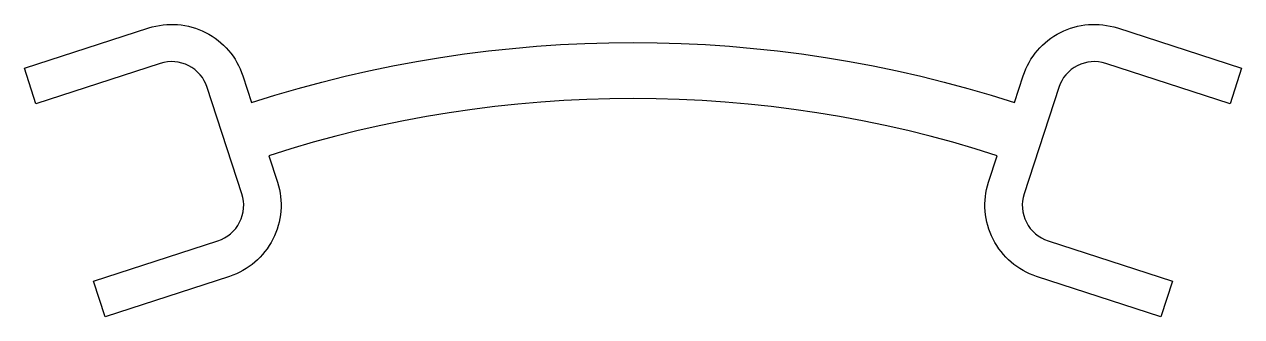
# Model space of a CAD drawing. Extents: x 990.6 to 1055.8, y 491 to 506.7.
import ezdxf

# ---------------------------------------------------------------- set-up
doc = ezdxf.new("R2010")
doc.units = 0
doc.layers.get('0').update_dxf_attribs({"linetype": 'CONTINUOUS'})

msp = doc.modelspace()

# ---------------------------------------------------------------- linework, layer by layer
at = {"color": 0}
msp.add_lwpolyline([(1000.947, 495.072, 0.414214), (1002.231, 497.593), (1000.377, 503.299, 0.414214), (997.857, 504.583), (991.199, 502.42), (990.581, 504.322), (997.239, 506.485, -0.414214), (1002.279, 503.917), (1002.745, 502.491, -0.157417), (1043.606, 502.491), (1044.072, 503.917, -0.414214), (1049.112, 506.485), (1055.769, 504.322), (1055.151, 502.42), (1048.494, 504.583, 0.414214), (1045.974, 503.299), (1044.12, 497.593, 0.414214), (1045.404, 495.072), (1052.061, 492.909), (1051.443, 491.007), (1044.786, 493.17, -0.414214), (1042.218, 498.211), (1042.684, 499.636, 0.157417), (1003.667, 499.636), (1004.133, 498.211, -0.414214), (1001.565, 493.17), (994.907, 491.007), (994.289, 492.909)], format="xyb", close=True, dxfattribs=at)

doc.saveas('drawing.dxf')
